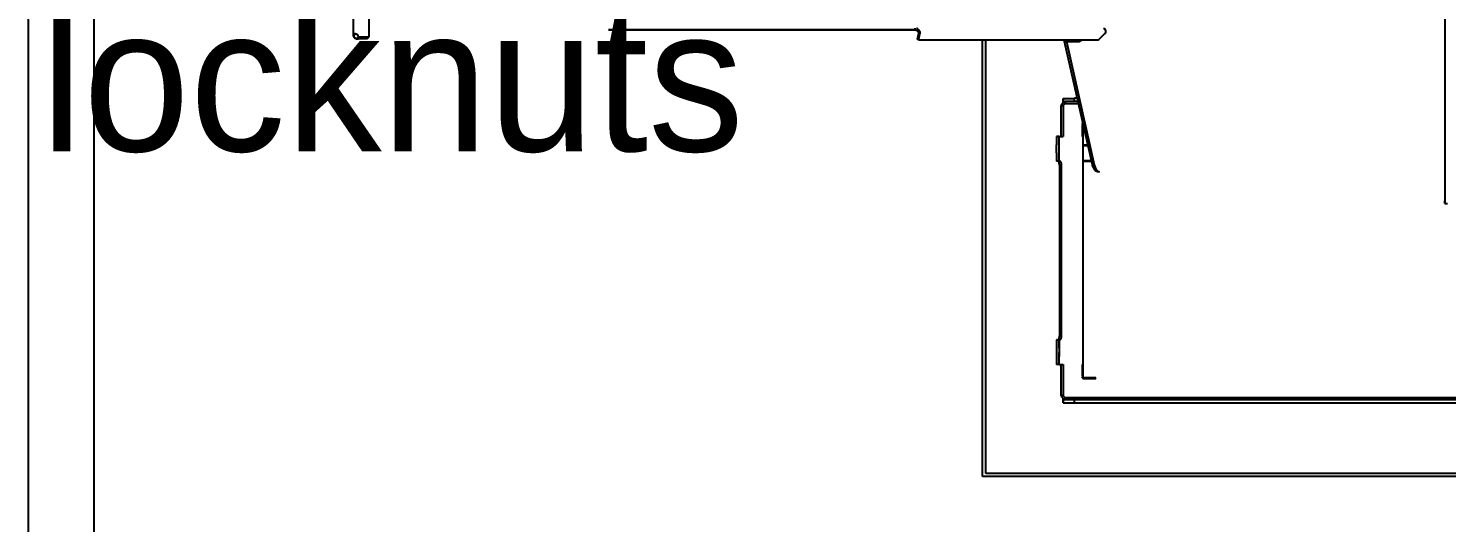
# Model space of a CAD drawing. Header units: millimetres. Extents: x -187347 to 135007, y -6415 to 292048.
# Drawn here: x -68907 to -67176, y 82089 to 82691 of the extents above; entities that cross this region are included whole.
import ezdxf

# ---------------------------------------------------------------- set-up
doc = ezdxf.new("R2010")
doc.units = ezdxf.units.MM
doc.header["$LTSCALE"] = 100
doc.layers.get('0').update_dxf_attribs({"lineweight": 18})
for name, color, linetype in [('Layout Cabinplant', 30, 'Continuous'), ('LAYOUT customer', 5, 'Continuous'), ('STEEL', 5, 'Continuous')]:
    doc.layers.add(name, color=color, linetype=linetype)
doc.styles.add('035_100', font='', dxfattribs={"height": 350})
doc.styles.get('035_100').set_extended_font_data('Univers 45 Light')

# ---------------------------------------------------------------- blocks, each defined once
blk = doc.blocks.new('steel weighing')
at = {"layer": 'STEEL', "color": 7, "linetype": 'ByBlock', "ltscale": 20, "elevation": 1.7}
blk.add_lwpolyline([(848801.8, 771271.5), (848881.8, 771271.5), (848881.8, 766351.5), (848801.8, 766351.5)], close=True, dxfattribs=at)
at = {"layer": 'STEEL', "color": 1, "linetype": 'ByBlock', "ltscale": 20, "insert": (848816.6, 769745.9, 0.9), "char_height": 175, "attachment_point": 1, "style": '035_100'}
blk.add_mtext_dynamic_manual_height_columns('steel columns mounted on platform with bolts and locknuts', width=2935.187, gutter_width=875, heights=[0], dxfattribs=at)
blk = doc.blocks.new('CP hopper')
at = {"linetype": 'Continuous'}
for p, q in [((-27542, -1272.6), (-27542.4, -1272.6)), ((-27542, -1272.6), (-27542.4, -1272.6)), ((-27478.8, -1272.6), (-27512.5, -1272.6)), ((-27495.6, -1272.6), (-27512.5, -1272.6)), ((-27478.8, -1272.6), (-27495.6, -1272.6))]:
    blk.add_line(p, q, dxfattribs=at)
at = {"color": 5, "linetype": 'Continuous'}
for centre, start, end in [((-27235.6, -384.5), 270.8394, 314.8496), ((-27235.6, -384.5), 270.3654, 281.366), ((-27235.6, -384.5), 270.9901, 281.964), ((-27235.7, -384.6), 304.6258, 315.5897)]:
    blk.add_arc(centre, 4.1, start, end, dxfattribs=at)
at = {"layer": 'Layout Cabinplant', "linetype": 'Continuous'}
for p, q in [((-27771.2, -1909), (-27771.2, -1150.2)), ((-27771.2, -1150.2), (-27239, -1150.2)), ((-27767.2, -1905), (-27767.2, -1154.2)), ((-27767.2, -1154.2), (-27239, -1154.2)), ((-27672.1, -1246), (-27672.1, -1248.6)), ((-27634.6, -1246), (-27672.1, -1246)), ((-27624.6, -1240.6), (-27634.6, -1240.6)), ((-27634.6, -1243.6), (-27634.6, -1240.6)), ((-27634.6, -1243.6), (-27624.6, -1243.6)), ((-27634.6, -1243.6), (-27634.6, -1244)), ((-27634.6, -1243.6), (-27634.6, -1244)), ((-27634.6, -1244), (-27604.6, -1244.2)), ((-27634.6, -1244), (-27634.6, -1248.6)), ((-27614.6, -1240.6), (-27624.6, -1240.6)), ((-27614.6, -1243.6), (-27624.6, -1243.6)), ((-27604.6, -1240.6), (-27614.6, -1240.6)), ((-27614.6, -1243.6), (-27604.6, -1243.6)), ((-27604.6, -1241.5), (-27604.6, -1240.6)), ((-27604.6, -1240.6), (-27604.6, -1243.6)), ((-27599.6, -1246.8), (-27599.6, -1244.2)), ((-27391.6, -1244.2), (-27599.6, -1244.2)), ((-27386.6, -1243.6), (-27386.6, -1240.6)), ((-27376.6, -1240.6), (-27386.6, -1240.6)), ((-27386.6, -1243.6), (-27386.6, -1244)), ((-27386.6, -1243.6), (-27376.6, -1243.6)), ((-27386.6, -1244), (-27356.6, -1244)), ((-27376.6, -1240.6), (-27366.6, -1240.6)), ((-27376.6, -1243.6), (-27366.6, -1243.6)), ((-27356.6, -1240.6), (-27366.6, -1240.6)), ((-27366.6, -1243.6), (-27356.6, -1243.6)), ((-27356.6, -1241.5), (-27356.6, -1240.6)), ((-27356.6, -1240.6), (-27356.6, -1243.6)), ((-27356.6, -1241.5), (-27356.6, -1243.6)), ((-27356.6, -1243.6), (-27356.6, -1241.5)), ((-27356.6, -1243.6), (-27356.6, -1244)), ((-27356.6, -1244), (-27356.6, -1243.6)), ((-27356.6, -1244), (-27356.6, -1243.6)), ((-27356.6, -1243.6), (-27356.6, -1244)), ((-27356.6, -1244), (-27356.6, -1246)), ((-27356.6, -1244), (-27356.6, -1248.6)), ((-27319.2, -1246), (-27356.6, -1246)), ((-27319.2, -1248.6), (-27319.2, -1246)), ((-27681.8, -1792.6), (-27681.8, -1262.6)), ((-27681.8, -1262.6), (-27678.7, -1262.6)), ((-27681.1, -1248.6), (-27681.1, -1262.6)), ((-27681.1, -1248.6), (-27676.5, -1248.6)), ((-27676.5, -1248.6), (-27681.1, -1248.6)), ((-27678.7, -1262.6), (-27677.2, -1262.6)), ((-27674.6, -1251.2), (-27677.2, -1251.2)), ((-27677.2, -1251.2), (-27677.2, -1288.6)), ((-27676.5, -1248.6), (-27675.9, -1248.6)), ((-27675.9, -1248.6), (-27676.5, -1248.6)), ((-27674.6, -1251.2), (-27674.6, -1288.6)), ((-27634.6, -1248.6), (-27672.1, -1248.6)), ((-27599.6, -1246.8), (-27391.6, -1246.8)), ((-27319.2, -1248.6), (-27356.6, -1248.6)), ((-27314.1, -1251.2), (-27316.6, -1251.2)), ((-27316.6, -1267.3), (-27316.6, -1251.2)), ((-27314.8, -1248.6), (-27315.5, -1248.6)), ((-27315.5, -1248.6), (-27314.8, -1248.6)), ((-27310.1, -1248.6), (-27314.8, -1248.6)), ((-27314.8, -1248.6), (-27310.1, -1248.6)), ((-27314.1, -1266.7), (-27314.1, -1251.2)), ((-27314.1, -1262.6), (-27312.5, -1262.6)), ((-27312.5, -1262.6), (-27309.5, -1262.6)), ((-27310.1, -1248.6), (-27310.1, -1262.6)), ((-27310.1, -1248.6), (-27310.1, -1262.6)), ((-27309.5, -1262.6), (-27309.5, -1265.7)), ((-27651.4, -1272.7), (-27651.6, -1273)), ((-27651.6, -1273), (-27651.6, -1273.6)), ((-27651.6, -1273.6), (-27651.6, -1274.3)), ((-27651.6, -1274.3), (-27651.6, -1288.6)), ((-27651.1, -1276.6), (-27651.6, -1276.6)), ((-27650.8, -1271.9), (-27651.2, -1272.3)), ((-27650.6, -1276.6), (-27651.1, -1276.6)), ((-27650.4, -1271.8), (-27650.8, -1271.9)), ((-27650.6, -1275.6), (-27650.6, -1276.6)), ((-27650.6, -1288), (-27650.6, -1275.6)), ((-27650.6, -1288.6), (-27650.6, -1276.6)), ((-27649.7, -1271.6), (-27650.4, -1271.8)), ((-27649, -1271.7), (-27649.7, -1271.6)), ((-27634.6, -1271.8), (-27649, -1271.7)), ((-27647.6, -1272.6), (-27635.2, -1272.6)), ((-27646.6, -1272.6), (-27647.6, -1272.6)), ((-27634.6, -1272.6), (-27646.6, -1272.6)), ((-27641.4, -1271.7), (-27641.4, -1272.6)), ((-27641.1, -1272.6), (-27641.1, -1271.7)), ((-27635.2, -1272.6), (-27634.6, -1272.6)), ((-27634.6, -1272.6), (-27634.6, -1271.8)), ((-27356.6, -1272.6), (-27634.6, -1272.6)), ((-27495.6, -1272.6), (-27634.6, -1272.6)), ((-27356.6, -1272.6), (-27495.6, -1272.6)), ((-27386.6, -1272.6), (-27386.6, -1283.1)), ((-27386.2, -1283), (-27386.2, -1272.6)), ((-27367.7, -1272.6), (-27367.7, -1278.8)), ((-27367.3, -1278.7), (-27367.3, -1272.6)), ((-27342.3, -1271.7), (-27356.6, -1271.8)), ((-27356.6, -1271.8), (-27356.6, -1272.6)), ((-27356.6, -1272.6), (-27356, -1272.6)), ((-27344.6, -1272.6), (-27356.6, -1272.6)), ((-27356, -1272.6), (-27343.6, -1272.6)), ((-27350.2, -1271.7), (-27350.2, -1272.6)), ((-27350.2, -1272.6), (-27350.2, -1274.9)), ((-27349.8, -1272.6), (-27349.8, -1271.7)), ((-27349.8, -1274.8), (-27349.8, -1272.6)), ((-27343.6, -1272.6), (-27344.6, -1272.6)), ((-27342.2, -1273.1), (-27343.6, -1272.6)), ((-27341.6, -1271.6), (-27342.3, -1271.7)), ((-27341.1, -1271.7), (-27341.6, -1271.6)), ((-27340.7, -1271.8), (-27341.1, -1271.7)), ((-27340, -1272.5), (-27340.3, -1272.1)), ((-27339.8, -1272.8), (-27340, -1272.5)), ((-27677.2, -1288.6), (-27677.2, -1766.6)), ((-27674.6, -1288.6), (-27674.6, -1766.6)), ((-27651.6, -1288.6), (-27650.6, -1288.6)), ((-27650.6, -1288.6), (-27650.6, -1288))]:
    blk.add_line(p, q, dxfattribs=at)
for centre, radius, start, end in [((-27647.6, -1275.6), 3, 90, 180), ((-27647.6, -1275.6), 3, 90, 180), ((-27343.7, -1275.6), 2.97, 58.4783, 88.177)]:
    blk.add_arc(centre, radius, start, end, dxfattribs=at)
for points in [[(-27672.1, -1246), (-27673.2, -1246.5), (-27674.3, -1247.1), (-27674.8, -1247.5), (-27675.3, -1248), (-27675.7, -1248.4), (-27676.1, -1248.9), (-27676.8, -1250), (-27677.2, -1251.2)], [(-27604.6, -1241.5), (-27604.6, -1242.1), (-27604.3, -1242.7)], [(-27604.6, -1241.7), (-27604.5, -1242.2), (-27604.3, -1242.7), (-27604.1, -1242.9), (-27603.8, -1243.1), (-27603.5, -1243.3), (-27603.2, -1243.5), (-27602.8, -1243.7), (-27602.4, -1243.8), (-27602, -1243.9), (-27601.6, -1244), (-27600.6, -1244.2), (-27599.6, -1244.2)], [(-27604.6, -1244.2), (-27604.5, -1244.8), (-27604.3, -1245.2), (-27604.1, -1245.5), (-27603.8, -1245.7), (-27603.5, -1245.9), (-27603.2, -1246.1), (-27602.8, -1246.2), (-27602.4, -1246.4), (-27602, -1246.5), (-27601.6, -1246.6), (-27600.6, -1246.8), (-27599.6, -1246.8)], [(-27391.6, -1244.2), (-27390.7, -1244.2), (-27389.7, -1244), (-27389.3, -1243.9), (-27388.9, -1243.8), (-27388.5, -1243.7), (-27388.1, -1243.5), (-27387.8, -1243.3), (-27387.5, -1243.1), (-27387.2, -1242.9), (-27387, -1242.7), (-27386.7, -1242.2), (-27386.6, -1241.7)], [(-27391.6, -1246.8), (-27390.7, -1246.8), (-27389.7, -1246.6), (-27389.3, -1246.5), (-27388.9, -1246.4), (-27388.5, -1246.2), (-27388.1, -1246.1), (-27387.8, -1245.9), (-27387.5, -1245.7), (-27387.2, -1245.5), (-27387, -1245.2), (-27386.7, -1244.7), (-27386.6, -1244)], [(-27314.1, -1251.2), (-27314.5, -1250), (-27315.1, -1248.9), (-27315.5, -1248.4), (-27316, -1248), (-27316.5, -1247.5), (-27317, -1247.1), (-27318, -1246.5), (-27319.2, -1246)], [(-27672.1, -1248.6), (-27672.7, -1248.8), (-27673.2, -1249.2), (-27673.4, -1249.3), (-27673.6, -1249.4), (-27673.8, -1249.7), (-27674, -1249.9), (-27674.4, -1250.5), (-27674.6, -1251.2)], [(-27316.6, -1251.2), (-27316.9, -1250.6), (-27317.2, -1250.1), (-27317.3, -1249.9), (-27317.5, -1249.7), (-27317.7, -1249.5), (-27317.9, -1249.3), (-27318.5, -1248.9), (-27319.2, -1248.6)]]:
    blk.add_spline(points, degree=3, dxfattribs=at)
at = {"layer": 'LAYOUT customer', "linetype": 'Continuous'}
for p, q in [((-27237.5, -386.4), (-27237.6, -387.4)), ((-27237.6, -387.4), (-27237.5, -386.4)), ((-27236.4, -387.4), (-27237.6, -387.4)), ((-27237.6, -388.6), (-27237.6, -387.4)), ((-27237.6, -387.4), (-27237.6, -388.6)), ((-27237.6, -399.5), (-27237.6, -388.6)), ((-27237.6, -388.6), (-27235.6, -388.6)), ((-27237.3, -385.6), (-27237.5, -386.4)), ((-27237.5, -386.4), (-27237.3, -385.6)), ((-27236.8, -384.8), (-27237.3, -385.6)), ((-27237.3, -385.6), (-27236.8, -384.8)), ((-27236.2, -384), (-27236.8, -384.8)), ((-27236.8, -384.8), (-27236.5, -384.3)), ((-27236.5, -384.3), (-27236.2, -384)), ((-27235.6, -387.4), (-27236.4, -387.4)), ((-27235.4, -383.3), (-27236.2, -384)), ((-27236.2, -384), (-27235.8, -383.7)), ((-27235.8, -383.7), (-27235.4, -383.3)), ((-27235.6, -387.4), (-27235.6, -388.6)), ((-27235.6, -388.6), (-27235.6, -387.4)), ((-27235.6, -388.5), (-27234.8, -388.5)), ((-27234.8, -388.5), (-27235.6, -388.5)), ((-27235.6, -396.6), (-27235.6, -388.6)), ((-27235.6, -399.5), (-27235.6, -388.6)), ((-27235.6, -401.5), (-27235.6, -396.6)), ((-27234.8, -383), (-27235.4, -383.3)), ((-27235.4, -383.3), (-27234.8, -383)), ((-27233.7, -382.6), (-27234.8, -383)), ((-27234.8, -383), (-27233.7, -382.6)), ((-27232.7, -382.5), (-27233.7, -382.6)), ((-27233.7, -382.6), (-27232.7, -382.5)), ((-27232.2, -382.6), (-27232.7, -382.5)), ((-27232.7, -383.8), (-27232.7, -382.5)), ((-27232.7, -382.5), (-26400.5, -382.5)), ((-27232.7, -384.5), (-27232.7, -383.8)), ((-27232.2, -384.6), (-27232.7, -384.5)), ((-27232.7, -387.4), (-27232.2, -386.5)), ((-27232.6, -387.3), (-27232.6, -386.5)), ((-27232.6, -386.5), (-27232.2, -386.5)), ((-27231.8, -382.9), (-27232.2, -382.6)), ((-27232.2, -386.5), (-27231.9, -385.7)), ((-27231.9, -385.7), (-27231.6, -384.8)), ((-27231.6, -383.3), (-27231.8, -382.9)), ((-27231.5, -383.9), (-27231.6, -383.3)), ((-27231.6, -384.8), (-27231.5, -383.9)), ((-27235.6, -399.5), (-27237.6, -399.5)), ((-26397.7, -401.5), (-27235.6, -401.5)), ((-27226.6, -693.8), (-27226.6, -749.3)), ((-27226.6, -695.7), (-27226.6, -693.8)), ((-27226.6, -985.5), (-27226.6, -695.7)), ((-27226.6, -749.3), (-27226.6, -753.2)), ((-27226.6, -752.6), (-27226.6, -751.4)), ((-27226.6, -751.4), (-27226.6, -982.9)), ((-27226.6, -793), (-27226.6, -752.6)), ((-27226.6, -753.2), (-27226.6, -792.6)), ((-27226.6, -792.6), (-27226.6, -800.9)), ((-27226.6, -793.6), (-27226.6, -793)), ((-27226.6, -798.9), (-27226.6, -793.6)), ((-27226.6, -801.8), (-27226.6, -798.9)), ((-27226.6, -800.9), (-27226.6, -801.6)), ((-27226.6, -801.6), (-27226.6, -985.5)), ((-27226.6, -985.5), (-27226.6, -801.8)), ((-27226.6, -982.9), (-27226.6, -985.5)), ((-27226.6, -985.5), (-27226.6, -1068)), ((-27226.6, -1068), (-27226.6, -985.5)), ((-27226.6, -1068), (-27226.6, -985.5)), ((-27226.6, -985.5), (-27226.6, -1068)), ((-27239, -1072.8), (-27237.6, -1070.7)), ((-27239, -1291.4), (-27239, -1072.8)), ((-27236.3, -1070.8), (-27237.3, -1072.5)), ((-27237.3, -1072.5), (-27232, -1073.9)), ((-27231, -1072.3), (-27236.3, -1070.8)), ((-27232, -1073.9), (-27231.4, -1073)), ((-27231.4, -1073), (-27231, -1072.3)), ((-27230.6, -1072.3), (-27231, -1072.3)), ((-27230.3, -1072.3), (-27230.6, -1072.3)), ((-27229.5, -1072.2), (-27230.3, -1072.3)), ((-27228.1, -1071.3), (-27229.5, -1072.2)), ((-27227.5, -1070.6), (-27228.1, -1071.3)), ((-27227.7, -1073.4), (-27227.1, -1073)), ((-27227.1, -1069.8), (-27227.5, -1070.6)), ((-27226.9, -1069.4), (-27227.1, -1069.8)), ((-27227.1, -1073), (-27226.1, -1072)), ((-27226.6, -1068), (-27226.9, -1069.4)), ((-27226.6, -1068), (-27225.8, -1068)), ((-27226.1, -1072), (-27225.4, -1071.1)), ((-27225.8, -1068), (-27224.6, -1068)), ((-27225.4, -1071.1), (-27225, -1070.1)), ((-27225, -1070.1), (-27224.8, -1069.6)), ((-27232, -1073.9), (-27231.4, -1074.1)), ((-27231.4, -1074.1), (-27230.8, -1074.2)), ((-27230.8, -1074.2), (-27229.5, -1074.1)), ((-27229.5, -1074.1), (-27228.1, -1073.6)), ((-27228.1, -1073.6), (-27227.7, -1073.4)), ((-27240.8, -1252.6), (-27391, -1286.6)), ((-27240.4, -1250), (-27390.6, -1284)), ((-27240.8, -1252.6), (-27240.7, -1249.5)), ((-27240.8, -1252.6), (-27240.7, -1268.3)), ((-27240.7, -1265.5), (-27240.7, -1249.5)), ((-27240.5, -1249.2), (-27239, -1249.3)), ((-27239.8, -1267.5), (-27240.7, -1265.5)), ((-27239, -1268.1), (-27239.8, -1267.5)), ((-27239.8, -1270.3), (-27239, -1270.9)), ((-27399.2, -1290.5), (-27399.7, -1293.1)), ((-27238.1, -1292.8), (-27232, -1298.9)), ((-27224.6, -1298), (-27225, -1299.2)), ((-27231.4, -1299.4), (-27232, -1298.9)), ((-27230.8, -1299.8), (-27231.4, -1299.4)), ((-27229.5, -1300.3), (-27230.8, -1299.8)), ((-27227.7, -1300.5), (-27229.5, -1300.3)), ((-27225, -1299.2), (-27227.7, -1300.5)), ((-27438.2, -1714.6), (-27438.2, -1717.6)), ((-27438.2, -1714.6), (-27434.9, -1714.6)), ((-27429.2, -1714.6), (-27438.2, -1714.6)), ((-27090.6, -1714.6), (-27429.2, -1714.6))]:
    blk.add_line(p, q, dxfattribs=at)
for points in [[(-27237.3, -1072.5), (-27237.8, -1072.4), (-27238.4, -1072.3), (-27238.5, -1072.3), (-27238.6, -1072.3)], [(-27236.3, -1070.8), (-27236.8, -1070.7), (-27237.4, -1070.7), (-27237.5, -1070.7), (-27237.6, -1070.7)], [(-27240.7, -1268.3), (-27240.4, -1269.4), (-27239.8, -1270.3)], [(-27391, -1286.6), (-27393.2, -1287.2), (-27395.3, -1288.1), (-27396.2, -1288.6), (-27397, -1289.1), (-27397.7, -1289.7), (-27398.3, -1290.3), (-27399.2, -1291.6), (-27399.7, -1293.1)], [(-27390.6, -1284), (-27392.8, -1284.6), (-27394.9, -1285.5), (-27395.8, -1286), (-27396.6, -1286.6), (-27397.3, -1287.1), (-27397.9, -1287.8), (-27398.7, -1289.1), (-27399.2, -1290.5)], [(-27239, -1291.4), (-27238.9, -1291.7), (-27238.7, -1292), (-27238.4, -1292.4), (-27238.1, -1292.8)]]:
    blk.add_spline(points, degree=3, dxfattribs=at)
blk = doc.blocks.new('CP_Whole bird batching')
at = {"layer": 'LAYOUT customer', "color": 0}
blk.add_blockref('CP hopper', (24917.2, -675.8), dxfattribs=at)

msp = doc.modelspace()

# ---------------------------------------------------------------- block references
at = {"layer": 'Layout Cabinplant', "rotation": 90}
msp.add_blockref('CP_Whole bird batching', (-69568.5, 84998.9, 0), dxfattribs=at)
at = {"layer": 'STEEL', "color": 6, "linetype": 'ByBlock'}
msp.add_blockref('steel weighing', (-917708.7, -686445.9, -1.7), dxfattribs=at)

doc.saveas('drawing.dxf')
